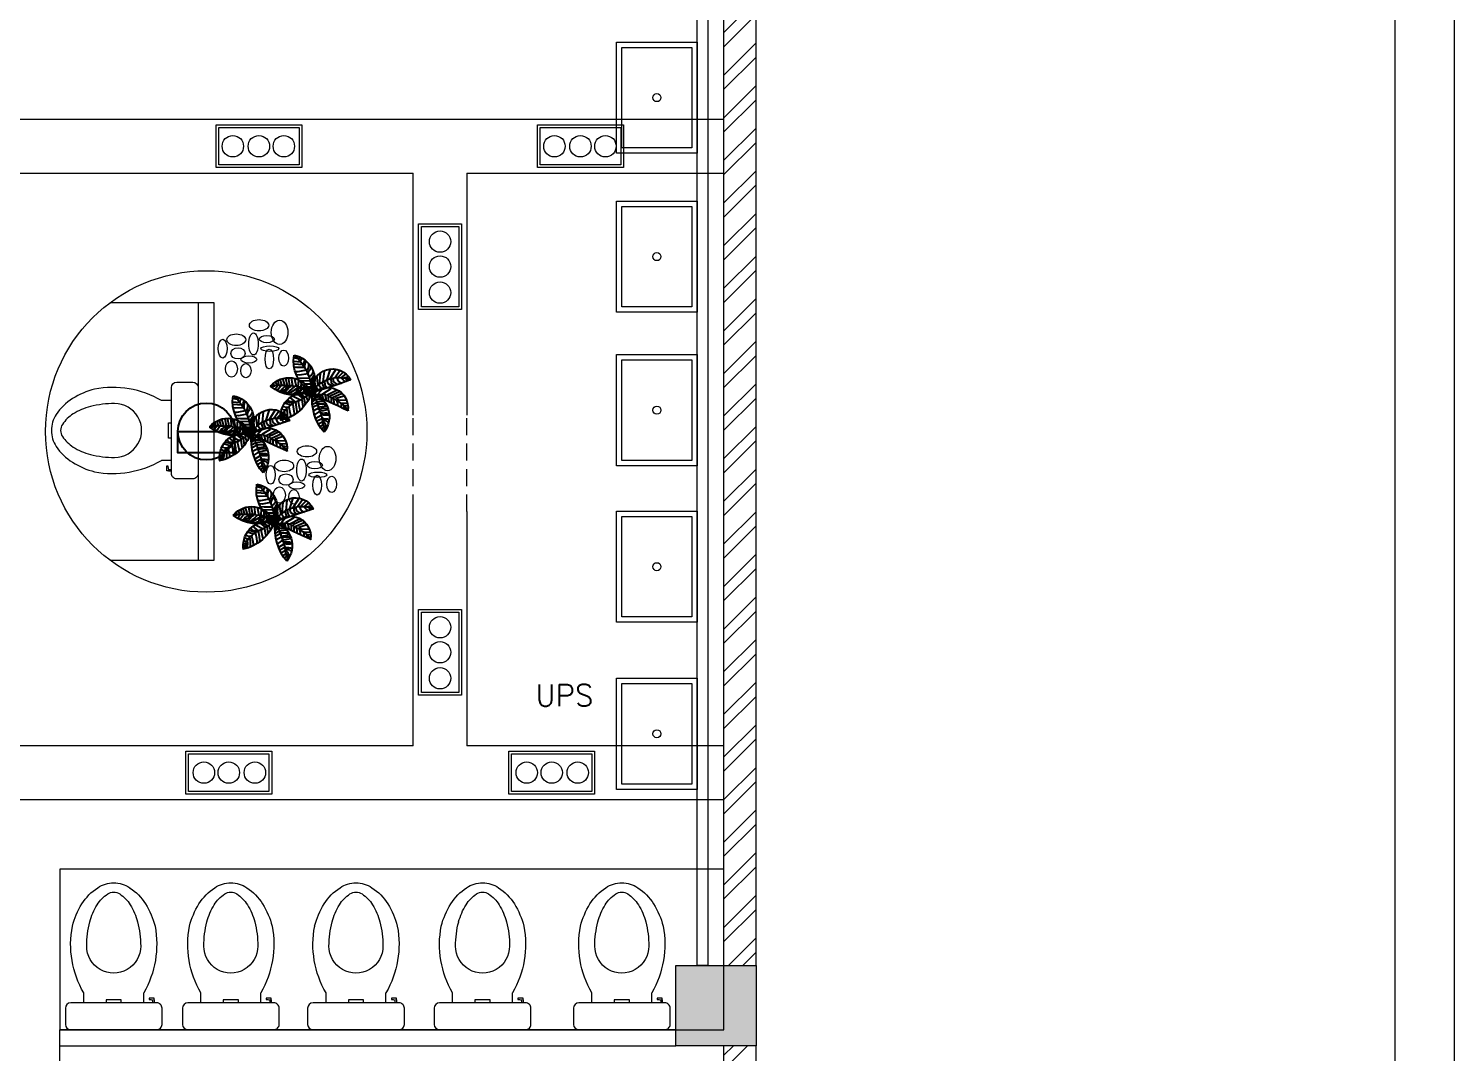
# Model space of a CAD drawing. Header units: inches. Extents: x 111501 to 134888, y 46021 to 52102.
# Drawn here: x 114258.9 to 114525.1, y 47551.3 to 47742.5 of the extents above; entities that cross this region are included whole.
import ezdxf

# ---------------------------------------------------------------- set-up
doc = ezdxf.new("R2010")
doc.units = ezdxf.units.IN
doc.header["$MEASUREMENT"] = 0
doc.linetypes.add('HIDDEN2', pattern=[4.7625, 3.175, -1.5875])
for name, color, linetype, lineweight in [('column', 252, 'Continuous', 9), ('FURNITURE', 14, 'Continuous', 18), ('SHEET', 7, 'Continuous', 30), ('text1', 7, 'Continuous', 0), ('wall', 7, 'Continuous', 9)]:
    doc.layers.add(name, color=color, linetype=linetype, lineweight=lineweight)
for name, color, linetype in [('electrical layout', 250, 'Continuous'), ('false ceiling', 5, 'Continuous'), ('landscape', 3, 'Continuous')]:
    doc.layers.add(name, color=color, linetype=linetype)
doc.styles.get("Standard").update_dxf_attribs({"font": 'txt.shx', "height": 6})

# ---------------------------------------------------------------- blocks, each defined once
blk = doc.blocks.new('EWC')
at = {"layer": 'FURNITURE'}
for p, q in [((120.3363, 285.8533), (120.3363, 285.9286)), ((120.3614, 285.9536), (120.7626, 285.9536)), ((120.7877, 285.9286), (120.7877, 285.8533)), ((120.7626, 285.8283), (120.3614, 285.8283)), ((120.4221, 285.8283), (120.4221, 285.7819)), ((120.7019, 285.8283), (120.7019, 285.7819))]:
    blk.add_line(p, q, dxfattribs=at)
at = {"layer": 'FURNITURE', "linetype": 'ByBlock'}
blk.add_line((120.3673, 285.9536), (120.7568, 285.9536), dxfattribs=at)
at = {"layer": 'FURNITURE', "linetype": 'Continuous'}
for p, q in [((120.5265, 285.8149), (120.5265, 285.8283)), ((120.5975, 285.8149), (120.5265, 285.8149)), ((120.5975, 285.8283), (120.5975, 285.8149))]:
    blk.add_line(p, q, dxfattribs=at)
for points in [[(120.7509, 285.815), (120.7509, 285.8067), (120.727, 285.8067), (120.727, 285.8122)], [(120.7429, 285.815), (120.7451, 285.815)], [(120.7509, 285.815), (120.7509, 285.8283), (120.7451, 285.8283), (120.7451, 285.815)]]:
    blk.add_lwpolyline(points, dxfattribs=at)
blk.add_arc((120.7262, 285.8625), 0.0503, 270.88806, 289.3392, dxfattribs=at)
at = {"layer": 'FURNITURE', "extrusion": (0, 0, -1)}
for centre, major_axis, start_param, end_param in [((120.3614, 285.9286), (-0.0177, -0.0177), 0.785398, 2.356194), ((120.7626, 285.9286), (-0.0177, -0.0177), 2.356194, 3.926991), ((120.3614, 285.8533), (-0.0177, 0.0177), 3.926991, 5.497787), ((120.7626, 285.8533), (-0.0177, 0.0177), 2.356194, 3.926991)]:
    blk.add_ellipse(centre, major_axis=major_axis, ratio=1, start_param=start_param, end_param=end_param, dxfattribs=at)
at = {"layer": 'FURNITURE'}
for centre, major_axis, start_param, end_param in [((120.8115, 285.5555), (-0.3185, -0.3185), -1.31209, -0.594747), ((120.3067, 285.5545), (-0.3225, 0.3225), 3.740911, 4.44905), ((120.562, 285.5634), (-0.0891, -0.0891), 2.356179, 5.497772), ((120.8876, 285.5634), (-0.3193, -0.3193), -0.785413, -0.532092), ((120.2364, 285.5634), (-0.3193, 0.3193), 3.673654, 3.926975), ((120.727, 285.5628), (-0.2614, 0.2614), 1.038704, 1.343982), ((120.727, 285.5218), (-0.202, 0.202), 1.038704, 1.343982), ((120.397, 285.5218), (-0.202, 0.202), 3.368376, 3.673654), ((120.397, 285.5628), (-0.2614, -0.2614), 1.79758, 2.102858), ((120.6257, 285.4994), (-0.1769, -0.1769), -0.226814, 0.200102), ((120.6257, 285.4585), (-0.1175, 0.1175), 1.343983, 1.770898), ((120.4983, 285.4585), (-0.1175, -0.1175), 1.370664, 1.797579), ((120.4983, 285.4994), (-0.1769, -0.1769), 1.370664, 1.797579), ((120.562, 285.3624), (-0.036, 0.036), 1.7709, 2.356179), ((120.562, 285.3624), (-0.036, 0.036), 2.35618, 2.941459), ((120.562, 285.4034), (-0.0954, 0.0954), 1.770899, 2.356178), ((120.562, 285.4034), (-0.0954, -0.0954), 0.785384, 1.370663)]:
    blk.add_ellipse(centre, major_axis=major_axis, ratio=1, start_param=start_param, end_param=end_param, dxfattribs=at)
blk = doc.blocks.new('q')
h = blk.add_hatch(color=256)
h.set_gradient(color1=(102, 170, 14), one_color=1, tint=1, name='SPHERICAL')
h.paths.add_polyline_path([(17136.98, 22650.21), (17136.98, 22650.27)])
h = blk.add_hatch(color=256)
h.set_gradient(color1=(102, 170, 14), one_color=1, tint=1, name='SPHERICAL')
h.paths.add_polyline_path([(17136.98, 22650.21), (17136.98, 22650.27)])
at = {"layer": 'landscape', "color": 84}
for p, q in [((17132.62, 22661.59), (17130.8, 22661.78)), ((17132.42, 22662.34), (17130.92, 22662.46)), ((17132.22, 22662.93), (17131.31, 22663.13)), ((17132.34, 22663.69), (17131.67, 22663.85)), ((17132.22, 22664.28), (17131.99, 22664.36)), ((17132.18, 22664.91), (17132.18, 22664.86)), ((17132.18, 22664.8), (17132.18, 22664.91)), ((17132.18, 22664.86), (17132.23, 22664.86)), ((17132.23, 22664.69), (17132.18, 22664.8)), ((17132.23, 22664.86), (17132.23, 22664.74)), ((17132.23, 22664.74), (17132.29, 22664.74)), ((17132.23, 22664.52), (17132.23, 22664.69)), ((17132.29, 22664.52), (17132.23, 22664.52)), ((17132.29, 22663.18), (17132.29, 22664.52)), ((17132.35, 22663.12), (17132.29, 22663.18)), ((17132.35, 22662.62), (17132.35, 22663.12)), ((17132.4, 22662.57), (17132.35, 22662.62)), ((17132.38, 22663.73), (17132.5, 22664.36)), ((17132.4, 22662.4), (17132.4, 22662.57)), ((17132.46, 22662.34), (17132.4, 22662.4)), ((17132.46, 22662.93), (17133.02, 22663.45)), ((17132.46, 22662.17), (17132.46, 22662.34)), ((17132.51, 22662.17), (17132.46, 22662.17)), ((17132.5, 22664.36), (17132.58, 22664.6)), ((17132.51, 22662.01), (17132.51, 22662.17)), ((17132.57, 22662.01), (17132.51, 22662.01)), ((17132.57, 22661.95), (17132.57, 22662.01)), ((17132.63, 22661.39), (17132.57, 22661.95)), ((17132.66, 22661.98), (17133.25, 22662.66)), ((17133.02, 22663.45), (17133.17, 22663.77)), ((17133.09, 22660.95), (17133.41, 22661.51)), ((17133.25, 22662.66), (17133.57, 22663.21)), ((17133.41, 22661.51), (17133.89, 22662.06)), ((17133.57, 22663.21), (17133.53, 22663.29)), ((17133.89, 22662.06), (17134.01, 22662.49)), ((17133.93, 22661.23), (17134.04, 22661.82)), ((17134.01, 22662.49), (17134.14, 22662.7)), ((17134.04, 22661.82), (17134.2, 22662.38)), ((17134.2, 22662.38), (17134.28, 22662.46)), ((17134.4, 22660.95), (17134.44, 22661.51)), ((17134.44, 22661.51), (17134.48, 22661.94)), ((17138.34, 22660.35), (17137.75, 22661.54)), ((17138.93, 22661.19), (17138.5, 22662.48)), ((17139.1, 22661.39), (17139.16, 22661.5)), ((17139.16, 22661.5), (17139.27, 22661.61)), ((17139.53, 22662.06), (17139.17, 22662.77)), ((17139.27, 22661.61), (17139.33, 22661.73)), ((17139.33, 22661.73), (17139.38, 22661.73)), ((17139.38, 22661.73), (17139.49, 22661.84)), ((17139.49, 22661.84), (17139.6, 22661.89)), ((17139.6, 22661.89), (17139.72, 22662.01)), ((17139.72, 22662.01), (17140.05, 22662.45)), ((17139.77, 22662.22), (17140.99, 22662.3)), ((17139.96, 22663.17), (17140.04, 22662.18)), ((17140.05, 22662.45), (17140.16, 22662.51)), ((17140.16, 22662.51), (17140.27, 22662.62)), ((17140.27, 22662.62), (17140.39, 22662.68)), ((17140.36, 22661.46), (17141.47, 22661.66)), ((17140.39, 22662.68), (17140.44, 22662.73)), ((17140.44, 22662.73), (17140.5, 22662.73)), ((17140.5, 22662.73), (17140.55, 22662.79)), ((17140.55, 22662.79), (17140.61, 22662.84)), ((17140.6, 22662.81), (17141.71, 22663.01)), ((17140.61, 22662.84), (17140.83, 22662.84)), ((17140.72, 22662.97), (17140.68, 22663.46)), ((17140.83, 22662.79), (17140.83, 22662.9)), ((17140.83, 22662.9), (17140.89, 22662.9)), ((17140.83, 22662.84), (17140.83, 22662.79)), ((17140.89, 22662.96), (17141, 22662.96)), ((17140.89, 22662.9), (17140.89, 22662.96)), ((17140.99, 22662.3), (17141.94, 22662.77)), ((17141, 22662.96), (17141.06, 22663.01)), ((17141.06, 22663.01), (17141.11, 22663.07)), ((17141.11, 22663.07), (17141.17, 22663.12)), ((17141.17, 22663.12), (17141.22, 22663.12)), ((17141.22, 22663.12), (17141.28, 22663.24)), ((17141.28, 22663.24), (17141.39, 22663.35)), ((17141.31, 22663.41), (17141.94, 22663.45)), ((17141.39, 22663.35), (17141.45, 22663.4)), ((17141.45, 22663.4), (17141.5, 22663.52)), ((17141.47, 22661.66), (17141.86, 22661.7)), ((17141.5, 22663.52), (17141.84, 22663.63)), ((17141.71, 22663.01), (17142.08, 22663.07)), ((17141.84, 22663.63), (17141.89, 22663.68)), ((17141.89, 22663.68), (17141.95, 22663.68)), ((17141.95, 22663.74), (17142.12, 22663.74)), ((17141.95, 22663.68), (17141.95, 22663.74)), ((17142.12, 22663.74), (17142.12, 22663.79)), ((17132.62, 22660.83), (17130.68, 22661.03)), ((17132.98, 22659.41), (17130.68, 22659.45)), ((17130.72, 22660.24), (17132.78, 22660.16)), ((17133.21, 22658.61), (17130.96, 22658.57)), ((17133.57, 22657.66), (17131.15, 22657.74)), ((17132.68, 22661.06), (17132.63, 22661.39)), ((17132.66, 22660.2), (17132.78, 22660.2)), ((17132.68, 22660.94), (17132.68, 22661.06)), ((17132.74, 22660.94), (17132.68, 22660.94)), ((17132.74, 22660.4), (17133.09, 22660.95)), ((17132.74, 22660.83), (17132.74, 22660.94)), ((17132.79, 22660.83), (17132.74, 22660.83)), ((17132.79, 22660.39), (17132.79, 22660.83)), ((17132.85, 22660.33), (17132.79, 22660.39)), ((17132.85, 22659.94), (17132.85, 22660.33)), ((17132.9, 22659.94), (17132.85, 22659.94)), ((17132.9, 22659.83), (17132.9, 22659.94)), ((17132.96, 22659.77), (17132.9, 22659.83)), ((17132.94, 22659.56), (17133.09, 22660.12)), ((17132.96, 22659.66), (17132.96, 22659.77)), ((17133.02, 22658.99), (17132.96, 22659.66)), ((17133.07, 22658.93), (17133.02, 22658.99)), ((17133.07, 22658.88), (17133.07, 22658.93)), ((17133.13, 22658.88), (17133.07, 22658.88)), ((17133.09, 22660.12), (17133.65, 22660.67)), ((17133.13, 22658.82), (17133.13, 22658.88)), ((17133.18, 22658.71), (17133.13, 22658.82)), ((17133.24, 22658.71), (17133.18, 22658.71)), ((17133.24, 22658.65), (17133.24, 22658.71)), ((17133.3, 22658.6), (17133.24, 22658.65)), ((17133.29, 22659.09), (17133.49, 22659.72)), ((17133.3, 22658.49), (17133.3, 22658.6)), ((17133.35, 22658.43), (17133.3, 22658.49)), ((17133.41, 22658.37), (17133.35, 22658.43)), ((17133.41, 22658.26), (17133.41, 22658.37)), ((17133.46, 22658.21), (17133.41, 22658.26)), ((17133.45, 22658.22), (17134.01, 22659.01)), ((17133.46, 22657.76), (17133.46, 22658.21)), ((17133.52, 22657.65), (17133.46, 22657.76)), ((17133.49, 22659.72), (17134.01, 22660.4)), ((17133.57, 22657.59), (17133.52, 22657.65)), ((17133.57, 22657.54), (17133.57, 22657.59)), ((17133.69, 22657.31), (17133.57, 22657.54)), ((17133.65, 22660.67), (17133.93, 22661.23)), ((17133.86, 22656.94), (17135.29, 22660.55)), ((17134.01, 22660.4), (17134.4, 22660.95)), ((17134.01, 22659.01), (17134.36, 22659.72)), ((17134.24, 22657.03), (17134.72, 22657.58)), ((17134.36, 22659.72), (17134.76, 22660.32)), ((17134.44, 22657.46), (17135, 22658.02)), ((17134.72, 22657.58), (17135.27, 22657.94)), ((17134.76, 22660.87), (17134.92, 22661.43)), ((17134.76, 22660.32), (17134.76, 22660.87)), ((17135, 22658.02), (17135.31, 22658.57)), ((17135.07, 22657.3), (17135.51, 22657.66)), ((17135.27, 22657.94), (17135.55, 22658.49)), ((17135.31, 22658.57), (17135.51, 22659.21)), ((17135.51, 22659.21), (17135.39, 22659.56)), ((17135.55, 22658.49), (17135.59, 22658.65)), ((17135.77, 22657.66), (17135.61, 22658.09)), ((17135.88, 22658.37), (17135.77, 22658.73)), ((17137.19, 22656.39), (17135.77, 22657.66)), ((17136.32, 22658.85), (17135.92, 22659.12)), ((17136.28, 22659.52), (17136.16, 22659.56)), ((17137.43, 22657.38), (17136.32, 22658.85)), ((17137.71, 22658.69), (17136.36, 22659.88)), ((17137.39, 22660.27), (17136.8, 22660.63)), ((17137.27, 22661.15), (17137.15, 22661.27)), ((17137.98, 22659.64), (17137.27, 22661.15)), ((17137.75, 22658.85), (17137.39, 22660.27)), ((17137.55, 22661.23), (17137.43, 22661.42)), ((17137.54, 22657.42), (17137.65, 22657.54)), ((17137.65, 22657.54), (17137.71, 22657.98)), ((17137.71, 22657.98), (17137.76, 22658.32)), ((17137.75, 22657.9), (17138.89, 22657.86)), ((17137.76, 22658.32), (17137.87, 22658.76)), ((17137.79, 22658.69), (17139.25, 22658.69)), ((17137.87, 22658.76), (17137.99, 22659.1)), ((17137.99, 22659.1), (17138.04, 22659.44)), ((17138.04, 22659.44), (17138.15, 22659.55)), ((17138.15, 22659.55), (17138.21, 22659.6)), ((17138.21, 22659.6), (17138.32, 22659.66)), ((17138.32, 22659.66), (17138.43, 22660.22)), ((17138.34, 22659.56), (17139.69, 22659.52)), ((17138.43, 22660.22), (17138.49, 22660.27)), ((17138.49, 22660.27), (17138.54, 22660.39)), ((17138.54, 22660.39), (17138.88, 22660.72)), ((17138.81, 22660.79), (17139.96, 22660.71)), ((17138.88, 22660.72), (17138.99, 22661.28)), ((17138.89, 22657.86), (17140.08, 22657.78)), ((17138.99, 22661.28), (17139.1, 22661.39)), ((17139.05, 22661.42), (17140.36, 22661.46)), ((17139.25, 22658.69), (17140.52, 22658.77)), ((17139.69, 22659.52), (17140.79, 22659.56)), ((17139.96, 22660.71), (17141.07, 22660.67)), ((17140.08, 22657.78), (17140.36, 22657.78)), ((17140.52, 22658.77), (17140.87, 22658.77)), ((17140.79, 22659.56), (17141.31, 22659.64)), ((17141.07, 22660.67), (17141.59, 22660.79)), ((17125.56, 22656.05), (17125.21, 22655.8)), ((17126, 22655.72), (17125.48, 22656.99)), ((17125.6, 22655.32), (17125.56, 22655.28)), ((17126.08, 22655.72), (17125.6, 22655.32)), ((17126.84, 22655.28), (17125.93, 22654.72)), ((17127.06, 22655.17), (17126.46, 22657.22)), ((17127.35, 22654.41), (17126.65, 22653.95)), ((17127.42, 22653.98), (17126.87, 22653.77)), ((17127.19, 22657.19), (17127.13, 22657.31)), ((17127.8, 22654.81), (17127.19, 22657.19)), ((17128.05, 22654.7), (17127.35, 22654.41)), ((17128.1, 22654.25), (17127.42, 22653.98)), ((17128.3, 22656.71), (17128.1, 22657.38)), ((17128.86, 22654.39), (17128.1, 22654.25)), ((17128.64, 22654.47), (17128.3, 22656.71)), ((17129.13, 22653.54), (17128.45, 22653.22)), ((17129.73, 22654.11), (17129.13, 22653.54)), ((17129.96, 22653.54), (17129.33, 22652.87)), ((17129.56, 22656.55), (17129.43, 22657.27)), ((17129.52, 22654.17), (17129.56, 22656.55)), ((17130.96, 22653.8), (17129.96, 22653.54)), ((17130.59, 22656.23), (17130.35, 22657.07)), ((17130.55, 22653.89), (17130.59, 22656.23)), ((17131.61, 22653.69), (17131.23, 22653.14)), ((17131.54, 22655.88), (17131.25, 22656.86)), ((17131.87, 22653.65), (17131.54, 22655.88)), ((17133.73, 22657.19), (17131.79, 22656.63)), ((17132.61, 22653.56), (17131.94, 22652.75)), ((17132.69, 22653.54), (17132.3, 22656.06)), ((17132.33, 22655.84), (17132.3, 22655.92)), ((17134.01, 22656.35), (17132.5, 22656)), ((17133.48, 22653.46), (17132.81, 22652.98)), ((17134.28, 22655.76), (17133.21, 22655.28)), ((17133.6, 22653.54), (17133.32, 22655.28)), ((17134.28, 22653.66), (17133.56, 22653.02)), ((17133.69, 22657.26), (17133.69, 22657.31)), ((17133.8, 22657.14), (17133.69, 22657.26)), ((17133.8, 22656.7), (17133.8, 22657.14)), ((17133.85, 22656.64), (17133.8, 22656.7)), ((17134.76, 22655.09), (17133.81, 22654.89)), ((17133.85, 22656.59), (17133.85, 22656.64)), ((17133.91, 22656.53), (17133.85, 22656.59)), ((17133.89, 22656.91), (17134.44, 22657.46)), ((17133.91, 22656.47), (17133.91, 22656.53)), ((17133.97, 22656.42), (17133.91, 22656.47)), ((17134.02, 22656.42), (17133.97, 22656.42)), ((17134.02, 22656.31), (17134.02, 22656.42)), ((17134.08, 22656.31), (17134.02, 22656.31)), ((17134.04, 22656.35), (17134.24, 22657.03)), ((17134.08, 22656.25), (17134.08, 22656.31)), ((17134.13, 22656.19), (17134.08, 22656.25)), ((17134.12, 22656.23), (17134.68, 22656.67)), ((17134.13, 22656.14), (17134.13, 22656.19)), ((17134.19, 22656.08), (17134.13, 22656.14)), ((17134.43, 22653.46), (17134.16, 22654.73)), ((17134.24, 22656.03), (17134.19, 22656.08)), ((17134.2, 22655.84), (17134.68, 22656.39)), ((17134.3, 22655.91), (17134.24, 22656.03)), ((17134.36, 22655.58), (17134.3, 22655.91)), ((17134.41, 22655.52), (17134.36, 22655.58)), ((17134.41, 22655.47), (17134.41, 22655.52)), ((17134.47, 22655.47), (17134.41, 22655.47)), ((17134.84, 22655.72), (17134.44, 22655.64)), ((17134.52, 22655.41), (17134.47, 22655.47)), ((17134.79, 22653.58), (17134.51, 22654.29)), ((17134.58, 22655.36), (17134.52, 22655.41)), ((17134.56, 22655.16), (17134.92, 22655.72)), ((17135.03, 22654.61), (17134.56, 22654.41)), ((17134.64, 22655.24), (17134.58, 22655.36)), ((17134.69, 22655.19), (17134.64, 22655.24)), ((17134.68, 22656.67), (17135.07, 22657.3)), ((17134.68, 22656.39), (17135.23, 22656.87)), ((17134.75, 22655.19), (17134.69, 22655.19)), ((17134.75, 22655.13), (17134.75, 22655.19)), ((17134.8, 22655.13), (17134.75, 22655.13)), ((17134.86, 22655.08), (17134.8, 22655.13)), ((17135, 22655.72), (17134.84, 22655.72)), ((17134.91, 22655.08), (17134.86, 22655.08)), ((17134.97, 22655.02), (17134.91, 22655.08)), ((17134.92, 22655.72), (17135.43, 22656.08)), ((17134.92, 22655.09), (17135.39, 22655.64)), ((17135.31, 22654.45), (17134.92, 22654.29)), ((17135.03, 22654.69), (17134.97, 22655.02)), ((17135.03, 22654.63), (17135.03, 22654.69)), ((17135.08, 22654.57), (17135.03, 22654.63)), ((17135.14, 22654.57), (17135.08, 22654.57)), ((17135.66, 22653.7), (17135.11, 22654.01)), ((17135.14, 22654.52), (17135.14, 22654.57)), ((17135.19, 22654.52), (17135.14, 22654.52)), ((17135.19, 22654.46), (17135.19, 22654.52)), ((17135.25, 22654.46), (17135.19, 22654.46)), ((17135.53, 22653.57), (17135.19, 22653.23)), ((17135.23, 22656.87), (17135.43, 22657.15)), ((17135.23, 22654.73), (17135.55, 22655.48)), ((17135.36, 22654.35), (17135.25, 22654.46)), ((17135.35, 22656.83), (17135.39, 22656.87)), ((17135.35, 22654.29), (17135.67, 22654.77)), ((17135.36, 22654.24), (17135.36, 22654.35)), ((17135.42, 22654.24), (17135.36, 22654.24)), ((17135.39, 22655.64), (17135.55, 22655.84)), ((17135.42, 22654.18), (17135.42, 22654.24)), ((17135.47, 22654.18), (17135.42, 22654.18)), ((17135.62, 22653.7), (17135.42, 22654.17)), ((17135.47, 22654.13), (17135.47, 22654.18)), ((17135.53, 22654.13), (17135.47, 22654.13)), ((17135.53, 22654.07), (17135.53, 22654.13)), ((17135.58, 22654.07), (17135.53, 22654.07)), ((17135.98, 22653.62), (17135.53, 22653.57)), ((17135.55, 22655.48), (17135.63, 22655.56)), ((17136.76, 22656.03), (17135.57, 22657.3)), ((17136.52, 22655.16), (17135.57, 22655.91)), ((17136.52, 22654.92), (17135.57, 22655.36)), ((17135.58, 22654.01), (17135.58, 22654.07)), ((17135.7, 22654.01), (17135.58, 22654.01)), ((17135.7, 22653.96), (17135.7, 22654.01)), ((17136.03, 22653.96), (17135.7, 22653.96)), ((17135.78, 22653.62), (17135.98, 22653.22)), ((17135.81, 22654.29), (17135.81, 22654.35)), ((17136.04, 22653.68), (17135.93, 22653.68)), ((17136.09, 22653.68), (17135.98, 22653.62)), ((17136.09, 22653.9), (17136.03, 22653.96)), ((17136.14, 22653.9), (17136.09, 22653.9)), ((17136.14, 22653.68), (17136.09, 22653.68)), ((17136.2, 22653.96), (17136.25, 22653.96)), ((17136.2, 22653.79), (17136.2, 22653.79)), ((17136.25, 22653.9), (17136.31, 22653.85)), ((17136.31, 22654.29), (17136.37, 22654.63)), ((17136.31, 22654.07), (17136.31, 22654.29)), ((17136.31, 22653.85), (17136.42, 22653.51)), ((17136.31, 22653.57), (17136.31, 22653.51)), ((17136.31, 22653.51), (17136.37, 22653.51)), ((17136.32, 22654.72), (17137.35, 22654.57)), ((17136.37, 22654.63), (17136.37, 22654.8)), ((17136.37, 22654.8), (17136.42, 22654.8)), ((17136.37, 22653.46), (17136.42, 22653.57)), ((17136.37, 22653.51), (17136.37, 22653.46)), ((17136.42, 22654.85), (17136.48, 22654.91)), ((17136.42, 22654.8), (17136.42, 22654.85)), ((17136.42, 22653.57), (17136.42, 22653.51)), ((17136.42, 22653.57), (17136.42, 22653.51)), ((17136.42, 22653.51), (17136.76, 22652.95)), ((17136.42, 22653.51), (17136.48, 22653.51)), ((17136.42, 22653.51), (17136.53, 22653.51)), ((17136.48, 22654.91), (17136.53, 22655.02)), ((17136.48, 22653.51), (17136.48, 22653.46)), ((17136.53, 22655.02), (17136.59, 22655.13)), ((17136.53, 22653.51), (17136.53, 22653.46)), ((17136.59, 22655.13), (17136.7, 22655.24)), ((17136.7, 22655.24), (17136.76, 22655.36)), ((17136.76, 22655.52), (17137.9, 22655.28)), ((17136.76, 22655.36), (17136.81, 22655.41)), ((17136.81, 22655.41), (17136.87, 22655.86)), ((17136.87, 22655.91), (17136.92, 22655.97)), ((17136.87, 22655.86), (17136.87, 22655.91)), ((17136.92, 22655.97), (17136.98, 22656.03)), ((17136.98, 22656.08), (17137.04, 22656.19)), ((17136.98, 22656.03), (17136.98, 22656.08)), ((17137.04, 22656.19), (17137.09, 22656.25)), ((17137.09, 22656.25), (17137.15, 22656.36)), ((17137.11, 22656.11), (17138.34, 22656.11)), ((17137.15, 22656.36), (17137.2, 22656.7)), ((17137.19, 22653.22), (17137.27, 22653.85)), ((17137.2, 22656.7), (17137.26, 22656.75)), ((17137.26, 22656.75), (17137.32, 22656.81)), ((17137.32, 22656.86), (17137.43, 22656.98)), ((17137.32, 22656.81), (17137.32, 22656.86)), ((17137.43, 22656.98), (17137.48, 22657.31)), ((17137.47, 22656.83), (17138.78, 22656.83)), ((17137.48, 22657.31), (17137.54, 22657.42)), ((17137.71, 22653.22), (17137.93, 22653.94)), ((17137.9, 22655.28), (17138.22, 22655.2)), ((17137.94, 22652.9), (17138.62, 22654.09)), ((17138.34, 22656.11), (17138.85, 22656.07)), ((17138.78, 22656.83), (17139.57, 22656.79)), ((17138.93, 22652.78), (17139.3, 22654.11)), ((17139.65, 22652.54), (17140.12, 22654.05)), ((17139.96, 22657.38), (17140.04, 22657.34)), ((17140.12, 22654.05), (17140.12, 22654.09)), ((17140.72, 22652.7), (17141.11, 22654.09)), ((17141.55, 22652.39), (17142.22, 22653.89)), ((17142.22, 22653.89), (17142.02, 22654.05)), ((17142.74, 22653.93), (17142.81, 22653.97)), ((17142.74, 22652.23), (17143.37, 22653.81)), ((17143.37, 22653.81), (17143.37, 22653.85)), ((17143.73, 22652.07), (17144.19, 22653.64)), ((17128.45, 22653.22), (17127.83, 22653.09)), ((17129.33, 22652.87), (17128.74, 22652.64)), ((17130.59, 22652.47), (17130.24, 22652.23)), ((17131.23, 22653.14), (17130.59, 22652.47)), ((17133.56, 22649.97), (17130.67, 22649.1)), ((17131.07, 22650.33), (17130.9, 22650.27)), ((17134, 22651.12), (17131.07, 22650.33)), ((17131.73, 22652.23), (17131.29, 22652.17)), ((17131.94, 22652.75), (17131.31, 22652.17)), ((17134.51, 22651.56), (17131.5, 22651.48)), ((17131.84, 22652.34), (17131.73, 22652.23)), ((17132.18, 22652.39), (17131.84, 22652.34)), ((17132.81, 22652.98), (17132.14, 22652.47)), ((17132.14, 22652.47), (17132.14, 22652.43)), ((17132.51, 22652.45), (17132.18, 22652.39)), ((17132.96, 22652.56), (17132.51, 22652.45)), ((17133.3, 22652.62), (17132.96, 22652.56)), ((17133.56, 22653.02), (17133.01, 22652.47)), ((17134.79, 22652.43), (17133.05, 22652.31)), ((17133.97, 22652.73), (17133.3, 22652.62)), ((17133.44, 22649.65), (17134.43, 22649.65)), ((17133.6, 22650.37), (17134.59, 22650.25)), ((17133.96, 22651.52), (17134.91, 22651.04)), ((17134.08, 22652.78), (17133.97, 22652.73)), ((17134.19, 22652.84), (17134.08, 22652.78)), ((17135.07, 22652.63), (17134.16, 22652.67)), ((17134.3, 22652.84), (17134.19, 22652.84)), ((17134.36, 22652.9), (17134.3, 22652.84)), ((17134.47, 22652.95), (17134.36, 22652.9)), ((17134.43, 22649.65), (17135.23, 22649.34)), ((17134.58, 22653.01), (17134.47, 22652.95)), ((17134.47, 22652.71), (17134.75, 22652.43)), ((17134.64, 22653.01), (17134.58, 22653.01)), ((17134.59, 22650.25), (17135.19, 22650.13)), ((17134.86, 22653.12), (17134.64, 22653.01)), ((17134.71, 22652.23), (17135.46, 22651.76)), ((17135.27, 22652.83), (17134.75, 22652.98)), ((17135.19, 22653.23), (17134.86, 22653.12)), ((17134.91, 22651.04), (17135.19, 22650.92)), ((17135.07, 22652.79), (17135.5, 22652.07)), ((17136.68, 22651.95), (17135.33, 22650.36)), ((17135.34, 22653.1), (17135.62, 22652.63)), ((17135.58, 22653.3), (17135.78, 22652.83)), ((17136.56, 22653.14), (17135.81, 22652.23)), ((17136.83, 22650.64), (17135.81, 22648.07)), ((17136.48, 22653.46), (17136.53, 22653.46)), ((17137.39, 22649.53), (17136.48, 22646.68)), ((17136.53, 22653.46), (17136.59, 22653.4)), ((17136.53, 22653.46), (17136.65, 22653.46)), ((17136.59, 22653.4), (17136.7, 22653.34)), ((17136.65, 22653.46), (17136.7, 22653.4)), ((17136.7, 22653.4), (17136.81, 22653.4)), ((17136.7, 22653.34), (17136.76, 22653.34)), ((17136.76, 22653.34), (17136.81, 22653.29)), ((17136.76, 22652.95), (17136.81, 22651.95)), ((17136.8, 22651.51), (17137.59, 22651.51)), ((17136.81, 22653.4), (17136.87, 22653.34)), ((17136.81, 22653.29), (17136.87, 22653.29)), ((17136.81, 22651.95), (17136.92, 22650.94)), ((17136.87, 22653.34), (17136.92, 22653.34)), ((17136.87, 22653.29), (17136.87, 22653.23)), ((17136.87, 22653.23), (17136.98, 22653.23)), ((17136.92, 22653.34), (17137.04, 22653.29)), ((17136.92, 22650.94), (17136.98, 22650.27)), ((17136.98, 22653.23), (17137.04, 22653.18)), ((17136.98, 22650.27), (17137.04, 22650.27)), ((17136.98, 22650.21), (17136.98, 22650.27)), ((17136.98, 22650.27), (17136.98, 22650.21)), ((17137.04, 22653.29), (17137.09, 22653.29)), ((17137.04, 22653.18), (17137.15, 22653.12)), ((17137.04, 22650.27), (17137.04, 22650.21)), ((17137.04, 22650.21), (17137.09, 22650.21)), ((17137.09, 22653.29), (17137.32, 22653.18)), ((17137.09, 22650.21), (17137.09, 22650.16)), ((17137.09, 22650.16), (17137.15, 22650.1)), ((17137.11, 22650.92), (17138.06, 22650.92)), ((17137.15, 22653.12), (17137.26, 22653.12)), ((17137.15, 22650.17), (17138.18, 22650.09)), ((17137.15, 22650.1), (17137.2, 22650.1)), ((17137.2, 22650.1), (17137.2, 22650.05)), ((17137.2, 22650.05), (17137.26, 22649.99)), ((17137.26, 22653.12), (17137.32, 22653.06)), ((17137.26, 22649.99), (17137.37, 22649.77)), ((17137.32, 22653.18), (17137.37, 22653.18)), ((17137.32, 22653.06), (17137.37, 22653.06)), ((17137.37, 22653.18), (17137.48, 22653.12)), ((17137.37, 22653.06), (17137.48, 22653.01)), ((17137.37, 22649.77), (17137.37, 22649.66)), ((17137.37, 22649.66), (17137.43, 22649.6)), ((17137.43, 22652.94), (17137.43, 22652.19)), ((17137.43, 22652.19), (17137.47, 22652.19)), ((17137.43, 22649.6), (17137.48, 22649.54)), ((17137.47, 22652.19), (17137.51, 22652.15)), ((17137.48, 22653.12), (17137.59, 22653.06)), ((17137.48, 22653.01), (17137.76, 22653.01)), ((17137.48, 22649.54), (17137.54, 22649.43)), ((17137.51, 22652.15), (17137.51, 22652.07)), ((17137.51, 22652.07), (17137.55, 22652.03)), ((17137.55, 22652.03), (17137.55, 22651.99)), ((17137.55, 22651.99), (17137.59, 22651.99)), ((17137.59, 22653.06), (17137.65, 22653.06)), ((17137.59, 22651.99), (17137.59, 22651.91)), ((17137.59, 22651.91), (17137.63, 22651.83)), ((17137.65, 22653.06), (17137.71, 22653.01)), ((17137.67, 22651.87), (17137.71, 22651.79)), ((17137.71, 22653.01), (17137.76, 22653.01)), ((17137.71, 22651.79), (17137.71, 22651.71)), ((17137.71, 22651.71), (17137.75, 22651.67)), ((17137.75, 22651.67), (17137.79, 22651.59)), ((17137.76, 22653.01), (17137.87, 22652.95)), ((17137.76, 22653.01), (17137.76, 22652.95)), ((17137.76, 22652.95), (17137.93, 22652.95)), ((17137.79, 22651.59), (17137.82, 22651.55)), ((17137.82, 22651.55), (17137.86, 22651.51)), ((17137.86, 22651.51), (17137.94, 22651.36)), ((17137.87, 22652.95), (17138.21, 22652.95)), ((17137.9, 22651.32), (17138.3, 22651.36)), ((17137.93, 22652.95), (17137.93, 22652.9)), ((17137.93, 22652.9), (17138.04, 22652.9)), ((17137.94, 22651.36), (17137.94, 22651.32)), ((17137.94, 22651.32), (17137.98, 22651.32)), ((17137.98, 22652.78), (17137.98, 22652.74)), ((17137.98, 22652.74), (17138.02, 22652.66)), ((17138.02, 22652.66), (17138.1, 22652.35)), ((17138.04, 22652.9), (17138.38, 22652.84)), ((17138.1, 22652.35), (17138.14, 22652.03)), ((17138.14, 22652.03), (17138.18, 22651.79)), ((17138.18, 22651.79), (17138.22, 22651.55)), ((17138.18, 22650.09), (17138.74, 22650.13)), ((17138.21, 22652.95), (17138.32, 22652.9)), ((17138.22, 22651.55), (17138.26, 22651.51)), ((17138.26, 22651.51), (17138.26, 22651.39)), ((17138.26, 22651.39), (17138.3, 22651.39)), ((17138.3, 22651.39), (17138.3, 22651.32)), ((17138.3, 22651.32), (17138.34, 22651.28)), ((17138.32, 22652.9), (17138.43, 22652.9)), ((17138.34, 22651.28), (17138.38, 22651.24)), ((17138.38, 22652.84), (17138.71, 22652.78)), ((17138.42, 22649.41), (17139.21, 22649.49)), ((17138.43, 22652.9), (17138.77, 22652.84)), ((17138.71, 22652.78), (17139.05, 22652.73)), ((17138.77, 22652.84), (17138.88, 22652.84)), ((17138.81, 22652.58), (17138.81, 22652.54)), ((17138.81, 22652.54), (17138.85, 22652.23)), ((17138.85, 22652.23), (17138.85, 22651.51)), ((17138.85, 22651.51), (17138.89, 22650.96)), ((17138.88, 22652.84), (17139.21, 22652.78)), ((17138.89, 22650.96), (17138.93, 22650.88)), ((17138.93, 22650.88), (17138.97, 22650.84)), ((17138.97, 22650.84), (17139.05, 22650.84)), ((17139.05, 22652.73), (17139.49, 22652.67)), ((17139.05, 22650.84), (17139.05, 22650.8)), ((17139.05, 22650.8), (17139.09, 22650.8)), ((17139.21, 22652.78), (17139.33, 22652.78)), ((17139.33, 22652.78), (17139.44, 22652.73)), ((17139.44, 22652.73), (17139.55, 22652.73)), ((17139.45, 22652.54), (17139.45, 22652.47)), ((17139.45, 22652.47), (17139.53, 22651.99)), ((17139.49, 22652.67), (17139.94, 22652.56)), ((17139.53, 22651.99), (17139.61, 22651.51)), ((17139.55, 22652.73), (17139.66, 22652.67)), ((17139.61, 22651.51), (17139.69, 22651.12)), ((17139.66, 22652.67), (17140, 22652.67)), ((17139.69, 22651.12), (17139.73, 22650.88)), ((17139.73, 22650.88), (17139.77, 22650.84)), ((17139.77, 22650.84), (17139.8, 22650.8)), ((17139.8, 22650.8), (17139.8, 22650.72)), ((17139.8, 22650.72), (17139.84, 22650.68)), ((17139.84, 22650.68), (17139.84, 22650.6)), ((17139.84, 22650.6), (17139.88, 22650.56)), ((17139.88, 22650.56), (17139.92, 22650.52)), ((17139.92, 22650.52), (17139.92, 22650.48)), ((17139.92, 22650.48), (17139.96, 22650.44)), ((17139.94, 22652.56), (17140.27, 22652.56)), ((17139.96, 22650.44), (17139.96, 22650.4)), ((17139.96, 22650.4), (17140, 22650.36)), ((17140, 22652.67), (17140.11, 22652.62)), ((17140.11, 22652.62), (17140.78, 22652.62)), ((17140.27, 22652.56), (17140.61, 22652.51)), ((17140.36, 22650.88), (17140.32, 22650.32)), ((17140.32, 22650.32), (17140.32, 22650.15)), ((17140.36, 22652.66), (17140.36, 22650.88)), ((17140.61, 22652.51), (17141.06, 22652.45)), ((17140.78, 22652.62), (17140.89, 22652.56)), ((17141.06, 22652.56), (17141, 22652.51)), ((17141.06, 22652.45), (17141.45, 22652.45)), ((17141.45, 22652.45), (17141.45, 22652.39)), ((17141.45, 22652.39), (17141.56, 22652.39)), ((17141.51, 22651.43), (17141.47, 22651.12)), ((17141.47, 22651.12), (17141.47, 22649.92)), ((17141.55, 22652.07), (17141.51, 22652.03)), ((17141.51, 22652.03), (17141.51, 22651.43)), ((17141.59, 22652.23), (17141.55, 22652.15)), ((17141.55, 22652.15), (17141.55, 22652.07)), ((17141.56, 22652.39), (17141.89, 22652.34)), ((17141.59, 22652.5), (17141.59, 22652.23)), ((17141.89, 22652.34), (17142.01, 22652.34)), ((17142.01, 22652.34), (17142.06, 22652.28)), ((17142.06, 22652.28), (17142.28, 22652.28)), ((17142.06, 22652.19), (17142.06, 22652.07)), ((17142.06, 22652.07), (17142.1, 22651.75)), ((17142.1, 22651.75), (17142.14, 22651.67)), ((17142.14, 22651.67), (17142.18, 22651.63)), ((17142.18, 22651.63), (17142.18, 22651.55)), ((17142.18, 22651.55), (17142.22, 22651.47)), ((17142.22, 22651.47), (17142.22, 22651.32)), ((17142.22, 22651.32), (17142.26, 22651.24)), ((17142.26, 22651.24), (17142.26, 22651.12)), ((17142.26, 22651.12), (17142.3, 22650.88)), ((17142.28, 22652.28), (17142.4, 22652.23)), ((17142.3, 22650.88), (17142.3, 22650.68)), ((17142.3, 22650.68), (17142.34, 22650.6)), ((17142.34, 22650.6), (17142.34, 22650.52)), ((17142.34, 22650.52), (17142.38, 22650.52)), ((17142.38, 22652.15), (17142.38, 22652.11)), ((17142.38, 22652.11), (17142.46, 22651.87)), ((17142.38, 22650.52), (17142.38, 22650.48)), ((17142.38, 22650.48), (17142.42, 22650.44)), ((17142.42, 22650.44), (17142.46, 22650.4)), ((17142.46, 22651.87), (17142.7, 22651.63)), ((17142.46, 22650.4), (17142.46, 22650.36)), ((17142.46, 22650.36), (17142.5, 22650.32)), ((17142.5, 22650.32), (17142.5, 22650.28)), ((17142.5, 22650.28), (17142.58, 22650.28)), ((17142.58, 22650.28), (17142.58, 22650.25)), ((17142.58, 22650.25), (17142.66, 22650.25)), ((17142.62, 22652.17), (17143.01, 22652.17)), ((17142.66, 22650.25), (17142.66, 22649.87)), ((17142.7, 22651.63), (17142.74, 22651.39)), ((17142.74, 22651.39), (17142.81, 22651.16)), ((17142.81, 22651.16), (17142.89, 22650.76)), ((17142.89, 22650.76), (17142.93, 22650.44)), ((17142.93, 22650.44), (17142.93, 22650.13)), ((17142.93, 22650.13), (17143.05, 22649.9)), ((17143.01, 22652.23), (17143.01, 22652.19)), ((17143.01, 22652.19), (17143.05, 22652.15)), ((17143.01, 22652.17), (17143.35, 22652.11)), ((17143.35, 22652.11), (17145.52, 22652.11)), ((17143.53, 22652.03), (17143.53, 22651.95)), ((17143.53, 22651.95), (17143.61, 22651.87)), ((17143.61, 22651.87), (17143.84, 22651.55)), ((17143.84, 22651.55), (17143.92, 22651.08)), ((17143.92, 22651.08), (17144, 22650.76)), ((17143.96, 22652.07), (17144, 22652.07)), ((17144, 22652.07), (17144.08, 22651.99)), ((17144, 22650.76), (17144.04, 22650.52)), ((17144.04, 22650.52), (17144.08, 22650.52)), ((17144.08, 22651.99), (17144.32, 22651.67)), ((17144.08, 22650.52), (17144.12, 22650.48)), ((17144.12, 22650.48), (17144.12, 22650.44)), ((17144.12, 22650.44), (17144.16, 22650.44)), ((17144.16, 22650.44), (17144.2, 22650.4)), ((17144.2, 22650.4), (17144.24, 22650.4)), ((17144.24, 22650.4), (17144.24, 22650.36)), ((17144.24, 22650.36), (17144.28, 22650.32)), ((17144.28, 22650.32), (17144.32, 22650.32)), ((17144.32, 22652.27), (17144.32, 22652.23)), ((17144.32, 22652.23), (17144.56, 22652.15)), ((17144.32, 22651.67), (17144.4, 22651.36)), ((17144.4, 22651.36), (17144.44, 22651.12)), ((17144.44, 22651.12), (17144.48, 22651.04)), ((17144.48, 22651.04), (17144.56, 22650.96)), ((17144.56, 22652.15), (17144.87, 22651.83)), ((17144.56, 22650.96), (17144.6, 22650.92)), ((17144.6, 22650.92), (17144.64, 22650.88)), ((17144.64, 22650.88), (17144.68, 22650.88)), ((17144.68, 22650.88), (17144.72, 22650.84)), ((17144.72, 22652.35), (17144.99, 22653.3)), ((17144.72, 22650.84), (17144.76, 22650.84)), ((17144.76, 22650.84), (17144.76, 22650.8)), ((17144.76, 22650.8), (17144.79, 22650.76)), ((17144.79, 22650.76), (17144.79, 22650.72)), ((17144.79, 22650.72), (17144.83, 22650.72)), ((17144.83, 22650.72), (17144.83, 22650.68)), ((17144.83, 22650.68), (17144.87, 22650.64)), ((17144.87, 22651.83), (17145.11, 22651.59)), ((17144.87, 22650.64), (17144.87, 22650.6)), ((17144.87, 22650.6), (17144.95, 22650.6)), ((17144.95, 22650.6), (17144.95, 22650.56)), ((17145.11, 22651.59), (17145.35, 22651.51)), ((17145.35, 22651.51), (17145.59, 22651.43)), ((17145.59, 22652.19), (17145.9, 22653.14)), ((17145.59, 22652.31), (17145.59, 22652.27)), ((17145.59, 22652.27), (17145.82, 22652.03)), ((17145.59, 22651.43), (17145.82, 22651.39)), ((17145.69, 22652.11), (17145.8, 22652.11)), ((17145.8, 22652.11), (17145.86, 22652.06)), ((17145.82, 22652.03), (17145.9, 22651.71)), ((17145.82, 22651.39), (17145.86, 22651.36)), ((17145.86, 22652.06), (17146.14, 22652.06)), ((17145.86, 22651.36), (17145.94, 22651.32)), ((17145.9, 22651.71), (17146.14, 22651.47)), ((17145.94, 22651.32), (17145.98, 22651.32)), ((17145.98, 22651.32), (17145.98, 22651.24)), ((17145.98, 22651.24), (17146.02, 22651.24)), ((17146.02, 22651.24), (17146.02, 22651.2)), ((17146.14, 22652.06), (17146.14, 22652)), ((17146.14, 22652), (17147.37, 22652)), ((17146.14, 22651.47), (17146.38, 22651.39)), ((17146.22, 22652.03), (17146.5, 22652.74)), ((17146.22, 22651.87), (17146.54, 22651.87)), ((17146.38, 22651.39), (17146.46, 22651.36)), ((17146.46, 22651.36), (17146.5, 22651.32)), ((17146.5, 22651.32), (17146.62, 22651.32)), ((17146.54, 22651.87), (17146.85, 22651.79)), ((17146.62, 22651.32), (17146.62, 22651.28)), ((17133.09, 22648.78), (17130.39, 22647.39)), ((17130.67, 22649.1), (17130.48, 22649.05)), ((17133.17, 22647.99), (17130.79, 22645.85)), ((17132.97, 22646.6), (17131.23, 22644.82)), ((17133.09, 22645.77), (17131.82, 22643.95)), ((17132.97, 22647.75), (17134.31, 22647.83)), ((17133.09, 22647.16), (17134.08, 22647.12)), ((17133.13, 22646.01), (17134.12, 22645.81)), ((17133.29, 22648.9), (17134.28, 22648.78)), ((17134.08, 22647.12), (17134.95, 22646.28)), ((17134.12, 22645.81), (17134.83, 22644.94)), ((17134.28, 22648.78), (17135.07, 22647.83)), ((17134.31, 22647.83), (17135.03, 22647.12)), ((17134.99, 22647.83), (17135.07, 22647.75)), ((17135.07, 22647.83), (17135.34, 22647.79)), ((17135.38, 22648.54), (17135.46, 22648.54)), ((17137.75, 22648.78), (17136.95, 22645.73)), ((17136.95, 22645.73), (17137.03, 22645.73)), ((17137.54, 22649.43), (17137.54, 22649.38)), ((17137.54, 22649.38), (17137.59, 22649.38)), ((17137.59, 22649.21), (17138.42, 22649.41)), ((17137.59, 22649.38), (17137.65, 22649.26)), ((17138.34, 22648.22), (17137.63, 22645.29)), ((17137.65, 22649.26), (17137.71, 22649.21)), ((17137.71, 22649.21), (17137.82, 22649.1)), ((17137.82, 22649.1), (17137.82, 22649.04)), ((17137.82, 22649.04), (17137.87, 22648.98)), ((17137.87, 22648.98), (17137.99, 22648.87)), ((17137.99, 22648.87), (17138.04, 22648.82)), ((17138.04, 22648.82), (17138.04, 22648.76)), ((17138.04, 22648.76), (17138.15, 22648.65)), ((17138.15, 22648.65), (17138.21, 22648.59)), ((17138.21, 22648.59), (17138.26, 22648.54)), ((17138.26, 22648.54), (17138.26, 22648.48)), ((17138.26, 22648.48), (17138.38, 22648.43)), ((17138.38, 22648.43), (17138.49, 22648.31)), ((17138.74, 22647.27), (17138.42, 22644.89)), ((17138.46, 22648.58), (17139.33, 22648.78)), ((17138.49, 22648.31), (17138.54, 22648.26)), ((17138.54, 22648.26), (17138.54, 22648.2)), ((17138.54, 22648.2), (17138.66, 22648.09)), ((17138.66, 22648.09), (17138.77, 22648.03)), ((17138.77, 22648.03), (17138.82, 22647.92)), ((17138.82, 22647.92), (17138.93, 22647.59)), ((17138.85, 22647.95), (17139.77, 22648.03)), ((17138.93, 22647.59), (17139.05, 22647.48)), ((17139.05, 22647.48), (17139.1, 22647.36)), ((17139.1, 22647.36), (17139.21, 22647.25)), ((17139.21, 22647.25), (17139.33, 22647.14)), ((17139.25, 22646.52), (17139.37, 22646.96)), ((17139.33, 22648.78), (17139.69, 22648.82)), ((17139.33, 22647.15), (17139.69, 22644.38)), ((17139.33, 22647.14), (17139.38, 22647.08)), ((17139.38, 22647.08), (17139.44, 22647.03)), ((17139.44, 22647.03), (17139.49, 22647.03)), ((17139.49, 22647.03), (17139.55, 22646.97)), ((17139.53, 22647.15), (17140.36, 22647.15)), ((17139.55, 22646.97), (17139.6, 22646.97)), ((17139.6, 22646.97), (17139.66, 22646.92)), ((17139.66, 22646.92), (17139.72, 22646.81)), ((17139.72, 22646.81), (17139.77, 22646.75)), ((17139.77, 22648.03), (17140.44, 22648.07)), ((17139.77, 22646.75), (17139.88, 22646.64)), ((17139.88, 22646.64), (17140.22, 22646.3)), ((17140.22, 22646.3), (17140.33, 22645.97)), ((17140.32, 22646.08), (17141.23, 22646.24)), ((17140.33, 22645.97), (17140.39, 22645.97)), ((17140.36, 22647.15), (17140.91, 22647.23)), ((17140.39, 22645.97), (17140.39, 22645.91)), ((17140.39, 22645.91), (17140.5, 22645.86)), ((17140.4, 22645.9), (17140.6, 22644.3)), ((17140.5, 22645.86), (17140.61, 22645.74)), ((17140.61, 22645.74), (17140.72, 22645.69)), ((17140.72, 22645.69), (17140.78, 22645.69)), ((17140.78, 22645.69), (17140.83, 22645.63)), ((17140.83, 22645.63), (17140.89, 22645.63)), ((17140.89, 22645.63), (17140.89, 22645.58)), ((17140.89, 22645.58), (17141, 22645.58)), ((17141, 22645.58), (17141, 22645.52)), ((17141, 22645.52), (17141.06, 22645.52)), ((17141.04, 22645.52), (17141.44, 22644.31)), ((17141.06, 22645.52), (17141.11, 22645.46)), ((17141.11, 22645.46), (17141.17, 22645.41)), ((17141.23, 22646.24), (17141.56, 22646.27)), ((17141.23, 22645.4), (17141.82, 22645.57)), ((17141.82, 22645.57), (17142.06, 22645.57)), ((17133.36, 22644.78), (17132.57, 22643.39)), ((17133.48, 22643.95), (17133.35, 22642.72)), ((17133.36, 22644.82), (17134.31, 22644.18)), ((17133.72, 22643.51), (17134.47, 22643.19)), ((17134, 22642.84), (17134, 22642.4)), ((17134.08, 22642.72), (17134.31, 22642.64)), ((17134.31, 22644.18), (17134.55, 22643.95)), ((17134.59, 22643.51), (17134.51, 22643.43)), ((17141.17, 22645.41), (17141.22, 22645.41)), ((17141.22, 22645.41), (17141.28, 22645.35)), ((17141.28, 22645.35), (17141.34, 22645.35)), ((17141.34, 22645.35), (17141.34, 22645.3)), ((17141.34, 22645.3), (17141.45, 22645.3)), ((17141.45, 22645.27), (17142.22, 22645.34)), ((17141.45, 22645.3), (17141.45, 22645.24)), ((17141.45, 22645.24), (17141.5, 22645.18)), ((17141.5, 22645.18), (17141.61, 22645.18)), ((17141.61, 22645.18), (17141.61, 22645.13)), ((17141.61, 22645.13), (17141.67, 22645.07)), ((17141.67, 22645.07), (17141.73, 22645.02)), ((17141.73, 22645.02), (17141.78, 22645.02)), ((17141.78, 22645.02), (17141.89, 22644.96)), ((17141.86, 22644.97), (17142.13, 22644.41)), ((17141.89, 22644.96), (17141.95, 22644.96)), ((17141.95, 22644.96), (17142.01, 22644.91)), ((17142.01, 22644.91), (17142.06, 22644.91)), ((17142.06, 22644.91), (17142.06, 22644.85)), ((17142.06, 22644.85), (17142.17, 22644.79)), ((17142.08, 22644.84), (17142.45, 22645.01)), ((17142.17, 22644.79), (17142.28, 22644.74)), ((17142.28, 22644.74), (17142.34, 22644.74)), ((17142.34, 22644.74), (17142.34, 22644.68)), ((17142.34, 22644.7), (17142.42, 22644.46)), ((17142.34, 22644.68), (17142.45, 22644.68)), ((17142.45, 22644.68), (17142.45, 22644.63)), ((17142.45, 22644.63), (17142.56, 22644.63)), ((17142.56, 22644.63), (17142.56, 22644.57)), ((17142.56, 22644.57), (17142.62, 22644.57)), ((17142.62, 22644.57), (17142.68, 22644.51)), ((17142.68, 22644.51), (17142.79, 22644.51))]:
    blk.add_line(p, q, dxfattribs=at)
for centre, radius, start, end in [((17137.4, 22660.5), 6.76, 140.5429, 255.4061), ((17125.56, 22656.81), 10.4, 344.4155, 49.7168), ((17142.37, 22656.8), 6.87, 94.225, 204.9642), ((17130.33, 22664.06), 11.79, 298.3268, 358.7298), ((17128.13, 22647.38), 9.98, 41.6818, 109.6196), ((17131.35, 22659.1), 6.97, 199.471, 307.6626), ((17133.93, 22668.51), 15, 232.8217, 278.0245), ((17136.15, 22647.8), 5.81, 93.9774, 251.9063), ((17141.95, 22647), 8.96, 131.0592, 211.9129), ((16888.54, 22684.94), 249.48, 350.1553, 352.8536), ((17142.27, 22657.06), 7.19, 208.0758, 317.7281), ((17140.37, 22639.62), 14.53, 60.2029, 106.2393), ((16772.16, 22387.96), 450.76, 34.6919, 36.0949), ((17140.97, 22650.03), 5.74, 143.3631, 286.9774), ((17143.01, 22651.38), 2.22, 151.3909, 220.6814)]:
    blk.add_arc(centre, radius, start, end, dxfattribs=at)

msp = doc.modelspace()

# ---------------------------------------------------------------- hatches: boundary and pattern name
at = {"layer": 'column'}
h = msp.add_hatch(color=256, dxfattribs=at)
h.paths.add_polyline_path([(114379.75, 47563.64), (114379.75, 47552.64), (114390.75, 47552.64), (114390.75, 47563.64)])
h.paths.add_polyline_path([(114390.75, 47563.64), (114390.75, 47567.64), (114379.75, 47567.64), (114379.75, 47563.64)])
h.paths.add_polyline_path([(114390.75, 47552.64), (114394.75, 47552.64), (114394.75, 47563.64), (114390.75, 47563.64)])
h.paths.add_polyline_path([(114394.75, 47567.64), (114390.75, 47567.64), (114390.75, 47563.64), (114394.75, 47563.64)])
at = {"layer": 'wall', "lineweight": 5}
h = msp.add_hatch(dxfattribs=at)
h.set_pattern_fill('ANSI32', color=256, scale=15, style=0)
h.set_pattern_definition([(45, (15065.448, 38.135), (-3.97747564, 3.97747564), []), (45, (15068.0994, 38.135), (-3.97747564, 3.97747564), [])])
h.paths.add_polyline_path([(114388.75, 47567.59), (114394.75, 47567.59), (114394.75, 47756.52), (114388.75, 47756.52)])
h.paths.add_polyline_path([(114388.75, 47363.67), (114394.75, 47363.67), (114394.75, 47552.59), (114388.75, 47552.59)])
h.paths.add_polyline_path([(114388.75, 47771.52), (114394.75, 47771.52), (114394.75, 47956.45), (114388.75, 47956.45)])
h.paths.add_polyline_path([(114388.75, 47238.67), (114394.75, 47238.67), (114394.75, 47348.67), (114388.75, 47348.67)])

# ---------------------------------------------------------------- linework, layer by layer
at = {"layer": 'column'}
msp.add_lwpolyline([(114379.75, 47567.59), (114394.75, 47567.59), (114394.75, 47552.59), (114379.75, 47552.59)], close=True, dxfattribs=at)
at = {"layer": 'electrical layout', "lineweight": 5}
for points in [[(114309.92, 47724.52), (114309.92, 47716.52), (114293.92, 47716.52), (114293.92, 47724.52)], [(114309.42, 47724.02), (114309.42, 47717.02), (114294.42, 47717.02), (114294.42, 47724.02)], [(114369.96, 47724.52), (114369.96, 47716.52), (114353.96, 47716.52), (114353.96, 47724.52)], [(114369.46, 47724.02), (114369.46, 47717.02), (114354.46, 47717.02), (114354.46, 47724.02)], [(114331.75, 47706.06), (114339.75, 47706.06), (114339.75, 47690.06), (114331.75, 47690.06)], [(114332.25, 47705.56), (114339.25, 47705.56), (114339.25, 47690.56), (114332.25, 47690.56)], [(114331.75, 47634.06), (114339.75, 47634.06), (114339.75, 47618.06), (114331.75, 47618.06)], [(114332.25, 47633.56), (114339.25, 47633.56), (114339.25, 47618.56), (114332.25, 47618.56)], [(114288.31, 47599.59), (114288.31, 47607.59), (114304.31, 47607.59), (114304.31, 47599.59)], [(114288.81, 47600.09), (114288.81, 47607.09), (114303.81, 47607.09), (114303.81, 47600.09)], [(114348.59, 47599.59), (114348.59, 47607.59), (114364.59, 47607.59), (114364.59, 47599.59)], [(114349.09, 47600.09), (114349.09, 47607.09), (114364.09, 47607.09), (114364.09, 47600.09)]]:
    msp.add_lwpolyline(points, close=True, dxfattribs=at)
at = {"layer": 'electrical layout', "color": 140}
msp.add_lwpolyline([(114286.81, 47667.27), (114297.37, 47667.27), (114297.37, 47663.29), (114286.81, 47663.29)], close=True, dxfattribs=at)
at = {"layer": 'electrical layout', "lineweight": 5}
for centre in [(114297.06, 47720.52), (114301.92, 47720.52), (114306.58, 47720.52), (114357.1, 47720.52), (114361.96, 47720.52), (114366.62, 47720.52), (114335.75, 47702.72), (114335.75, 47698.06), (114335.75, 47693.2), (114335.75, 47630.72), (114335.75, 47626.06), (114335.75, 47621.2), (114291.65, 47603.59), (114296.31, 47603.59), (114301.17, 47603.59), (114351.93, 47603.59), (114356.59, 47603.59), (114361.45, 47603.59)]:
    msp.add_circle(centre, 2, dxfattribs=at)
at = {"layer": 'electrical layout', "color": 140}
msp.add_circle((114292.12, 47667.27), 5.31, dxfattribs=at)
at = {"layer": 'false ceiling', "linetype": 'HIDDEN2', "lineweight": 5}
for p, q in [((114330.75, 47652.31), (114330.75, 47670.31)), ((114340.75, 47652.31), (114340.75, 47670.31))]:
    msp.add_line(p, q, dxfattribs=at)
at = {"layer": 'false ceiling', "lineweight": 5}
for points in [[(114340.75, 47715.52), (114388.75, 47715.52), (114388.75, 47725.52), (114185.75, 47725.52), (114185.75, 47715.52), (114330.75, 47715.52)], [(114330.75, 47670.31), (114330.75, 47715.52)], [(114340.75, 47715.52), (114340.75, 47670.31)], [(114330.75, 47608.59), (114330.75, 47652.31)], [(114340.75, 47652.31), (114340.75, 47608.59)], [(114330.75, 47608.59), (114185.75, 47608.59), (114185.75, 47598.59), (114388.75, 47598.59), (114388.75, 47608.59), (114340.75, 47608.59)]]:
    msp.add_lwpolyline(points, dxfattribs=at)
at = {"layer": 'FURNITURE', "lineweight": 5}
msp.add_line((114264.75, 47433.59), (114264.75, 47555.59), dxfattribs=at)
for points in [[(114383.75, 47756.52), (114385.75, 47756.52), (114385.75, 47567.59), (114383.75, 47567.59)], [(114290.59, 47643.27), (114293.59, 47643.27), (114293.59, 47691.27), (114290.59, 47691.27)], [(114264.75, 47555.59), (114388.75, 47555.59), (114388.75, 47585.59), (114264.75, 47585.59)]]:
    msp.add_lwpolyline(points, close=True, dxfattribs=at)
at = {"layer": 'FURNITURE'}
for points in [[(114368.69, 47739.97), (114383.75, 47739.97), (114383.75, 47719.21), (114368.69, 47719.21), (114368.69, 47739.97), (114368.69, 47739.97)], [(114368.69, 47710.29), (114383.75, 47710.29), (114383.75, 47689.53), (114368.69, 47689.53), (114368.69, 47710.29), (114368.69, 47710.29)], [(114368.69, 47681.64), (114383.75, 47681.64), (114383.75, 47660.87), (114368.69, 47660.87), (114368.69, 47681.64), (114368.69, 47681.64)], [(114368.69, 47652.41), (114383.75, 47652.41), (114383.75, 47631.65), (114368.69, 47631.65), (114368.69, 47652.41), (114368.69, 47652.41)], [(114368.69, 47621.21), (114383.75, 47621.21), (114383.75, 47600.45), (114368.69, 47600.45), (114368.69, 47621.21), (114368.69, 47621.21)]]:
    msp.add_lwpolyline(points, dxfattribs=at)
for points in [[(114369.69, 47738.97), (114382.75, 47738.97), (114382.75, 47720.21), (114369.69, 47720.21), (114369.69, 47738.97)], [(114369.69, 47709.29), (114382.75, 47709.29), (114382.75, 47690.53), (114369.69, 47690.53), (114369.69, 47709.29)], [(114369.69, 47680.64), (114382.75, 47680.64), (114382.75, 47661.87), (114369.69, 47661.87), (114369.69, 47680.64)], [(114369.69, 47651.41), (114382.75, 47651.41), (114382.75, 47632.65), (114369.69, 47632.65), (114369.69, 47651.41)], [(114369.69, 47620.21), (114382.75, 47620.21), (114382.75, 47601.45), (114369.69, 47601.45), (114369.69, 47620.21)]]:
    msp.add_lwpolyline(points, close=True, dxfattribs=at)
at = {"layer": 'FURNITURE', "lineweight": 5}
for points in [[(114274.09, 47643.27), (114293.59, 47643.27), (114293.59, 47691.27), (114274.09, 47691.27)], [(114264.75, 47555.59), (114379.75, 47555.59)], [(114264.75, 47552.59), (114379.75, 47552.59), (114379.75, 47555.59), (114264.75, 47555.59)]]:
    msp.add_lwpolyline(points, dxfattribs=at)
at = {"layer": 'FURNITURE'}
for centre in [(114376.22, 47729.59), (114376.22, 47699.91), (114376.22, 47671.25), (114376.22, 47642.03), (114376.22, 47610.83)]:
    msp.add_circle(centre, 0.75, dxfattribs=at)
at = {"layer": 'FURNITURE', "lineweight": 5}
msp.add_circle((114292.09, 47667.27), 30, dxfattribs=at)
at = {"layer": 'landscape', "color": 252, "lineweight": 5}
for centre, major_axis, ratio in [((114301.95, 47687.11), (1.8, 0), 0.581818), ((114305.8, 47685.77), (0, 2.27), 0.685185), ((114295.17, 47682.73), (0, 1.75), 0.476636), ((114297.7, 47684.4), (1.76, 0), 0.619048), ((114300.93, 47683.61), (0, 2.06), 0.428571), ((114303.4, 47684.52), (1.43, 0), 0.470588), ((114298.03, 47681.85), (-1.34, 0), 0.78125), ((114300.05, 47680.72), (-1.51, 0), 0.444444), ((114303.99, 47682.73), (-1.68, 0), 0.3), ((114303.87, 47680.8), (0, -1.85), 0.431818), ((114306.55, 47680.97), (0, -1.51), 0.583333), ((114296.8, 47678.95), (0, 1.51), 0.743924), ((114299.5, 47678.62), (0, -1.34), 0.71875), ((114310.9, 47663.56), (1.8, 0), 0.581818), ((114314.75, 47662.22), (0, 2.27), 0.685185), ((114304.12, 47659.19), (0, 1.75), 0.476636), ((114306.65, 47660.85), (1.76, 0), 0.619048), ((114309.88, 47660.07), (0, 2.06), 0.428571), ((114312.36, 47660.98), (1.43, 0), 0.470588), ((114306.99, 47658.3), (-1.34, 0), 0.78125), ((114309, 47657.17), (-1.51, 0), 0.444444), ((114312.95, 47659.19), (-1.68, 0), 0.3), ((114312.82, 47657.25), (0, -1.85), 0.431818), ((114315.51, 47657.42), (0, -1.51), 0.583333), ((114305.75, 47655.41), (0, 1.51), 0.743924), ((114308.46, 47655.07), (0, -1.34), 0.71875)]:
    msp.add_ellipse(centre, major_axis=major_axis, ratio=ratio, dxfattribs=at)
at = {"layer": 'SHEET', "color": 0, "lineweight": 5, "ltscale": 25}
for points in [[(113676.77, 46327.43), (114525.12, 46327.43), (114525.12, 48100.82), (113676.77, 48100.82)], [(113687.83, 46338.49), (114514.05, 46338.49), (114514.05, 48089.76), (113687.83, 48089.76)]]:
    msp.add_lwpolyline(points, close=True, dxfattribs=at)
at = {"layer": 'wall'}
for p, q in [((114388.75, 47567.59), (114388.75, 47756.52)), ((114394.75, 47567.59), (114394.75, 47756.52)), ((114388.75, 47363.67), (114388.75, 47552.59)), ((114394.75, 47363.67), (114394.75, 47552.59))]:
    msp.add_line(p, q, dxfattribs=at)

# ---------------------------------------------------------------- block references
at = {"layer": 'FURNITURE', "lineweight": 0}
for p, xscale, yscale, zscale, rotation in [((102852.45, 52489.94), 40.00000000000001, 40.00000000000001, 40.00000000000001, 270.000000000005), ((109452.34, 58993.74), -40.00000000000001, 39.99999999999997, 40, 179.999999999995), ((109474.2, 58993.74), -40.00000000000001, 39.99999999999997, 40, 179.999999999995), ((109497.57, 58993.74), -40.00000000000001, 39.99999999999997, 40, 179.999999999995), ((109521.2, 58993.74), -40.00000000000001, 39.99999999999997, 40, 179.999999999995), ((109547.19, 58993.74), -40.00000000000001, 39.99999999999997, 40, 179.999999999995)]:
    msp.add_blockref('EWC', p, dxfattribs=dict(at, xscale=xscale, yscale=yscale, zscale=zscale, rotation=rotation))
at = {"layer": 'landscape', "lineweight": 0, "xscale": -0.6631010002094242, "yscale": 0.6631010002094242, "zscale": 0.6631010002101855, "rotation": 99.97795395368104}
for p in [(127137.43, 61468.34), (127126.06, 61460.77), (127130.48, 61444.28)]:
    msp.add_blockref('q', p, dxfattribs=at)

# ---------------------------------------------------------------- texts
at = {"layer": 'text1', "color": 0, "insert": (114353.55, 47620.01), "char_height": 4, "width": 22.5097, "attachment_point": 1}
msp.add_mtext('UPS', dxfattribs=at)

doc.saveas('drawing.dxf')
